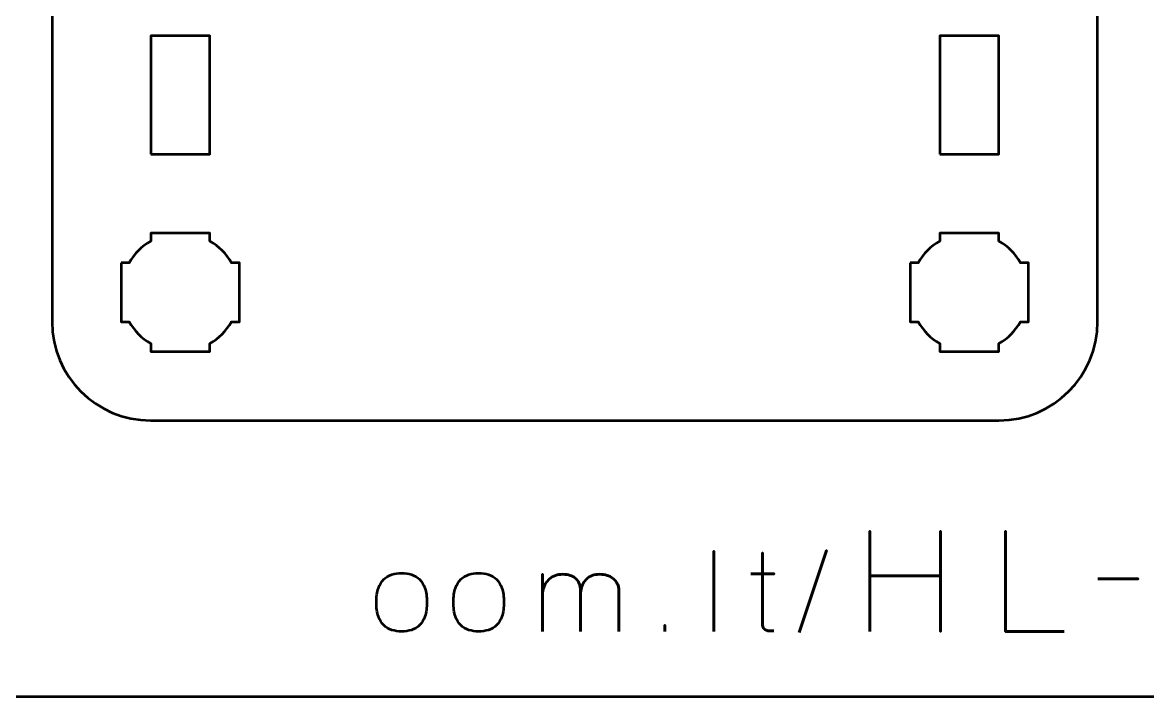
# Model space of a CAD drawing. Header units: centimetres. Extents: x -21 to 0, y -29.7 to 0.
# Drawn here: x -11.4 to -5.7, y -29.7 to -26.28 of the extents above; entities that cross this region are included whole.
import ezdxf

# ---------------------------------------------------------------- set-up
doc = ezdxf.new("R2010")
doc.units = ezdxf.units.CM
doc.header["$MEASUREMENT"] = 0
doc.layers.add('Layer 1', color=7, linetype='Continuous')

msp = doc.modelspace()

# ---------------------------------------------------------------- linework, layer by layer
at = {"layer": 'Layer 1', "lineweight": 53}
for points in [[(-10.75, -26.95), (-10.45, -26.95), (-10.45, -26.35), (-10.75, -26.35), (-10.75, -26.95)], [(-6.75, -26.95), (-6.45, -26.95), (-6.45, -26.35), (-6.75, -26.35), (-6.75, -26.95)]]:
    msp.add_lwpolyline(points, close=True, dxfattribs=at)
at = {"layer": 'Layer 1', "color": 1, "lineweight": 53}
msp.add_open_spline([(-21.00003, -29.19995), (-21.00003, -29.19995), (-21.00003, -2.89992), (-21.00003, -2.89992), (-21.00003, -2.89992), (-21.00003, -2.81709), (-20.93286, -2.74992), (-20.85003, -2.74992), (-20.85003, -2.74992), (-20.7672, -2.74992), (-20.70003, -2.68275), (-20.70003, -2.59992), (-20.70003, -2.59992), (-20.70003, -2.51709), (-20.7672, -2.44992), (-20.85003, -2.44992), (-20.85003, -2.44992), (-20.93286, -2.44992), (-21.00003, -2.38275), (-21.00003, -2.29992), (-21.00003, -2.29992), (-21.00003, -2.21709), (-20.93286, -2.14992), (-20.85003, -2.14992), (-20.85003, -2.14992), (-20.7672, -2.14992), (-20.70003, -2.08275), (-20.70003, -1.99992), (-20.70003, -1.99992), (-20.70003, -1.91709), (-20.7672, -1.84992), (-20.85003, -1.84992), (-20.85003, -1.84992), (-20.93286, -1.84992), (-21.00003, -1.78275), (-21.00003, -1.69992), (-21.00003, -1.69992), (-21.00003, -1.61709), (-20.93286, -1.54992), (-20.85003, -1.54992), (-20.85003, -1.54992), (-20.7672, -1.54992), (-20.70003, -1.48275), (-20.70003, -1.39992), (-20.70003, -1.39992), (-20.70003, -1.31709), (-20.7672, -1.24992), (-20.85003, -1.24992), (-20.85003, -1.24992), (-20.93286, -1.24992), (-21.00003, -1.18275), (-21.00003, -1.09992), (-21.00003, -1.09992), (-21.00003, -1.09992), (-21.00003, -0.49992), (-21.00003, -0.49992), (-21.00003, -0.49992), (-21.00003, -0.22295), (-20.77694, 0.00004), (-20.49994, 0.00004), (-20.49994, 0.00004), (-20.49994, 0.00004), (-0.50008, 0.00004), (-0.50008, 0.00004), (-0.50008, 0.00004), (-0.22294, 0.00004), (0.00002, -0.22295), (0.00002, -0.49992), (0.00002, -0.49992), (0.00002, -0.49992), (0.00002, -29.19995), (0.00002, -29.19995), (0.00002, -29.19995), (0.00002, -29.47695), (-0.22294, -29.70004), (-0.50008, -29.70004), (-0.50008, -29.70004), (-0.50008, -29.70004), (-20.49994, -29.70004), (-20.49994, -29.70004), (-20.49994, -29.70004), (-20.77694, -29.70004), (-21.00003, -29.47695), (-21.00003, -29.19995)], degree=3, knots=[0, 0, 0, 0, 0.047619, 0.047619, 0.047619, 0.047619, 0.0952381, 0.0952381, 0.0952381, 0.0952381, 0.1428571, 0.1428571, 0.1428571, 0.1428571, 0.1904762, 0.1904762, 0.1904762, 0.1904762, 0.2380952, 0.2380952, 0.2380952, 0.2380952, 0.2857143, 0.2857143, 0.2857143, 0.2857143, 0.3333333, 0.3333333, 0.3333333, 0.3333333, 0.3809524, 0.3809524, 0.3809524, 0.3809524, 0.4285714, 0.4285714, 0.4285714, 0.4285714, 0.4761905, 0.4761905, 0.4761905, 0.4761905, 0.5238095, 0.5238095, 0.5238095, 0.5238095, 0.5714286, 0.5714286, 0.5714286, 0.5714286, 0.6190476, 0.6190476, 0.6190476, 0.6190476, 0.6666667, 0.6666667, 0.6666667, 0.6666667, 0.7142857, 0.7142857, 0.7142857, 0.7142857, 0.7619048, 0.7619048, 0.7619048, 0.7619048, 0.8095238, 0.8095238, 0.8095238, 0.8095238, 0.8571429, 0.8571429, 0.8571429, 0.8571429, 0.9047619, 0.9047619, 0.9047619, 0.9047619, 0.952381, 0.952381, 0.952381, 0.952381, 1, 1, 1, 1], dxfattribs=at)
at = {"layer": 'Layer 1', "color": 3, "lineweight": 53}
msp.add_open_spline([(-11.25, -27.8), (-11.25, -27.8), (-11.25, -23.5), (-11.25, -23.5), (-11.25, -23.5), (-11.25, -23.22391), (-11.02609, -23), (-10.75, -23), (-10.75, -23), (-10.75, -23), (-6.45, -23), (-6.45, -23), (-6.45, -23), (-6.17391, -23), (-5.95, -23.22391), (-5.95, -23.5), (-5.95, -23.5), (-5.95, -23.5), (-5.95, -27.8), (-5.95, -27.8), (-5.95, -27.8), (-5.95, -28.07609), (-6.17391, -28.3), (-6.45, -28.3), (-6.45, -28.3), (-6.45, -28.3), (-10.75, -28.3), (-10.75, -28.3), (-10.75, -28.3), (-11.02609, -28.3), (-11.25, -28.07609), (-11.25, -27.8)], degree=3, knots=[0, 0, 0, 0, 0.125, 0.125, 0.125, 0.125, 0.25, 0.25, 0.25, 0.25, 0.375, 0.375, 0.375, 0.375, 0.5, 0.5, 0.5, 0.5, 0.625, 0.625, 0.625, 0.625, 0.75, 0.75, 0.75, 0.75, 0.875, 0.875, 0.875, 0.875, 1, 1, 1, 1], dxfattribs=at)
at = {"layer": 'Layer 1', "lineweight": 53}
for points in [[(-10.9, -27.5), (-10.9, -27.5), (-10.85985, -27.5), (-10.85985, -27.5), (-10.85985, -27.5), (-10.8335, -27.45447), (-10.79553, -27.4165), (-10.75, -27.39015), (-10.75, -27.39015), (-10.75, -27.39015), (-10.75, -27.35), (-10.75, -27.35), (-10.75, -27.35), (-10.75, -27.35), (-10.6, -27.35), (-10.6, -27.35), (-10.6, -27.35), (-10.6, -27.35), (-10.45, -27.35), (-10.45, -27.35), (-10.45, -27.35), (-10.45, -27.35), (-10.45, -27.39015), (-10.45, -27.39015), (-10.45, -27.39015), (-10.40447, -27.4165), (-10.3665, -27.45447), (-10.34015, -27.5), (-10.34015, -27.5), (-10.34015, -27.5), (-10.3, -27.5), (-10.3, -27.5), (-10.3, -27.5), (-10.3, -27.5), (-10.3, -27.65), (-10.3, -27.65), (-10.3, -27.65), (-10.3, -27.65), (-10.3, -27.8), (-10.3, -27.8), (-10.3, -27.8), (-10.3, -27.8), (-10.34015, -27.8), (-10.34015, -27.8), (-10.34015, -27.8), (-10.3665, -27.84553), (-10.40447, -27.8835), (-10.45, -27.90985), (-10.45, -27.90985), (-10.45, -27.90985), (-10.45, -27.95), (-10.45, -27.95), (-10.45, -27.95), (-10.45, -27.95), (-10.6, -27.95), (-10.6, -27.95), (-10.6, -27.95), (-10.6, -27.95), (-10.75, -27.95), (-10.75, -27.95), (-10.75, -27.95), (-10.75, -27.95), (-10.75, -27.90985), (-10.75, -27.90985), (-10.75, -27.90985), (-10.79553, -27.8835), (-10.8335, -27.84553), (-10.85985, -27.8), (-10.85985, -27.8), (-10.85985, -27.8), (-10.9, -27.8), (-10.9, -27.8), (-10.9, -27.8), (-10.9, -27.8), (-10.9, -27.65), (-10.9, -27.65), (-10.9, -27.65), (-10.9, -27.65), (-10.9, -27.5), (-10.9, -27.5)], [(-6.9, -27.5), (-6.9, -27.5), (-6.85985, -27.5), (-6.85985, -27.5), (-6.85985, -27.5), (-6.8335, -27.45447), (-6.79553, -27.4165), (-6.75, -27.39015), (-6.75, -27.39015), (-6.75, -27.39015), (-6.75, -27.35), (-6.75, -27.35), (-6.75, -27.35), (-6.75, -27.35), (-6.6, -27.35), (-6.6, -27.35), (-6.6, -27.35), (-6.6, -27.35), (-6.45, -27.35), (-6.45, -27.35), (-6.45, -27.35), (-6.45, -27.35), (-6.45, -27.39015), (-6.45, -27.39015), (-6.45, -27.39015), (-6.40447, -27.4165), (-6.3665, -27.45447), (-6.34015, -27.5), (-6.34015, -27.5), (-6.34015, -27.5), (-6.3, -27.5), (-6.3, -27.5), (-6.3, -27.5), (-6.3, -27.5), (-6.3, -27.65), (-6.3, -27.65), (-6.3, -27.65), (-6.3, -27.65), (-6.3, -27.8), (-6.3, -27.8), (-6.3, -27.8), (-6.3, -27.8), (-6.34015, -27.8), (-6.34015, -27.8), (-6.34015, -27.8), (-6.3665, -27.84553), (-6.40447, -27.8835), (-6.45, -27.90985), (-6.45, -27.90985), (-6.45, -27.90985), (-6.45, -27.95), (-6.45, -27.95), (-6.45, -27.95), (-6.45, -27.95), (-6.6, -27.95), (-6.6, -27.95), (-6.6, -27.95), (-6.6, -27.95), (-6.75, -27.95), (-6.75, -27.95), (-6.75, -27.95), (-6.75, -27.95), (-6.75, -27.90985), (-6.75, -27.90985), (-6.75, -27.90985), (-6.79553, -27.8835), (-6.8335, -27.84553), (-6.85985, -27.8), (-6.85985, -27.8), (-6.85985, -27.8), (-6.9, -27.8), (-6.9, -27.8), (-6.9, -27.8), (-6.9, -27.8), (-6.9, -27.65), (-6.9, -27.65), (-6.9, -27.65), (-6.9, -27.65), (-6.9, -27.5), (-6.9, -27.5)]]:
    msp.add_open_spline(points, degree=3, knots=[0, 0, 0, 0, 0.05, 0.05, 0.05, 0.05, 0.1, 0.1, 0.1, 0.1, 0.15, 0.15, 0.15, 0.15, 0.2, 0.2, 0.2, 0.2, 0.25, 0.25, 0.25, 0.25, 0.3, 0.3, 0.3, 0.3, 0.35, 0.35, 0.35, 0.35, 0.4, 0.4, 0.4, 0.4, 0.45, 0.45, 0.45, 0.45, 0.5, 0.5, 0.5, 0.5, 0.55, 0.55, 0.55, 0.55, 0.6, 0.6, 0.6, 0.6, 0.65, 0.65, 0.65, 0.65, 0.7, 0.7, 0.7, 0.7, 0.75, 0.75, 0.75, 0.75, 0.8, 0.8, 0.8, 0.8, 0.85, 0.85, 0.85, 0.85, 0.9, 0.9, 0.9, 0.9, 0.95, 0.95, 0.95, 0.95, 1, 1, 1, 1], dxfattribs=at)
at = {"layer": 'Layer 1', "color": 5, "lineweight": 53}
for points, knots in [([(-7.10454, -29.36992), (-7.10454, -29.36992), (-7.10454, -29.0884), (-7.10454, -29.0884), (-7.10454, -29.0884), (-7.10454, -29.0884), (-6.74541, -29.0884), (-6.74541, -29.0884), (-6.74541, -29.0884), (-6.74541, -29.0884), (-6.74541, -29.36992), (-6.74541, -29.36992), (-6.74541, -29.36992), (-6.74541, -29.36992), (-6.74541, -28.86192), (-6.74541, -28.86192), (-6.74541, -28.86192), (-6.74541, -28.86192), (-6.74541, -29.0884), (-6.74541, -29.0884), (-6.74541, -29.0884), (-6.74541, -29.0884), (-7.10454, -29.0884), (-7.10454, -29.0884), (-7.10454, -29.0884), (-7.10454, -29.0884), (-7.10454, -28.86192), (-7.10454, -28.86192), (-7.10454, -28.86192), (-7.10454, -28.86192), (-7.10454, -29.36992), (-7.10454, -29.36992)], [0, 0, 0, 0, 0.125, 0.125, 0.125, 0.125, 0.25, 0.25, 0.25, 0.25, 0.375, 0.375, 0.375, 0.375, 0.5, 0.5, 0.5, 0.5, 0.625, 0.625, 0.625, 0.625, 0.75, 0.75, 0.75, 0.75, 0.875, 0.875, 0.875, 0.875, 1, 1, 1, 1]), ([(-6.11887, -29.36992), (-6.11887, -29.36992), (-6.41591, -29.36992), (-6.41591, -29.36992), (-6.41591, -29.36992), (-6.41591, -29.36992), (-6.41591, -28.86121), (-6.41591, -28.86121), (-6.41591, -28.86121), (-6.41591, -28.86121), (-6.41591, -29.36992), (-6.41591, -29.36992), (-6.41591, -29.36992), (-6.41591, -29.36992), (-6.11887, -29.36992), (-6.11887, -29.36992)], [0, 0, 0, 0, 0.25, 0.25, 0.25, 0.25, 0.5, 0.5, 0.5, 0.5, 0.75, 0.75, 0.75, 0.75, 1, 1, 1, 1]), ([(-7.89533, -29.36992), (-7.89533, -29.36992), (-7.89533, -28.96296), (-7.89533, -28.96296), (-7.89533, -28.96296), (-7.89533, -28.96296), (-7.89533, -29.36992), (-7.89533, -29.36992)], [0, 0, 0, 0, 0.5, 0.5, 0.5, 0.5, 1, 1, 1, 1]), ([(-7.59053, -29.3671), (-7.59749, -29.36766), (-7.60445, -29.36785), (-7.61123, -29.36766), (-7.61123, -29.36766), (-7.618, -29.36747), (-7.62412, -29.36644), (-7.62967, -29.36437), (-7.62967, -29.36437), (-7.63522, -29.36239), (-7.63964, -29.35882), (-7.64302, -29.35374), (-7.64302, -29.35374), (-7.64632, -29.34866), (-7.64801, -29.34142), (-7.6481, -29.3321), (-7.6481, -29.3321), (-7.6481, -29.32768), (-7.6481, -29.32016), (-7.6481, -29.30962), (-7.6481, -29.30962), (-7.6481, -29.29899), (-7.6481, -29.28619), (-7.6481, -29.27105), (-7.6481, -29.27105), (-7.6481, -29.2559), (-7.6481, -29.23935), (-7.6481, -29.22138), (-7.6481, -29.22138), (-7.6481, -29.20341), (-7.6481, -29.18488), (-7.6481, -29.16569), (-7.6481, -29.16569), (-7.6481, -29.1465), (-7.6481, -29.12759), (-7.6481, -29.10887), (-7.6481, -29.10887), (-7.6481, -29.09015), (-7.6481, -29.07255), (-7.6481, -29.056), (-7.6481, -29.056), (-7.6481, -29.03944), (-7.6481, -29.02476), (-7.6481, -29.01207), (-7.6481, -29.01207), (-7.6481, -28.99927), (-7.6481, -28.9893), (-7.6481, -28.98196), (-7.6481, -28.98196), (-7.6481, -28.97472), (-7.6481, -28.97095), (-7.6481, -28.97086), (-7.6481, -28.97086), (-7.6481, -28.97095), (-7.6481, -28.97472), (-7.6481, -28.98196), (-7.6481, -28.98196), (-7.6481, -28.9893), (-7.6481, -28.99927), (-7.6481, -29.01207), (-7.6481, -29.01207), (-7.6481, -29.02476), (-7.6481, -29.03944), (-7.6481, -29.056), (-7.6481, -29.056), (-7.6481, -29.07255), (-7.6481, -29.09015), (-7.6481, -29.10887), (-7.6481, -29.10887), (-7.6481, -29.12759), (-7.6481, -29.1465), (-7.6481, -29.16569), (-7.6481, -29.16569), (-7.6481, -29.18488), (-7.6481, -29.20341), (-7.6481, -29.22138), (-7.6481, -29.22138), (-7.6481, -29.23935), (-7.6481, -29.2559), (-7.6481, -29.27105), (-7.6481, -29.27105), (-7.6481, -29.28619), (-7.6481, -29.29899), (-7.6481, -29.30962), (-7.6481, -29.30962), (-7.6481, -29.32016), (-7.6481, -29.32768), (-7.6481, -29.3321), (-7.6481, -29.3321), (-7.64801, -29.34142), (-7.64632, -29.34866), (-7.64302, -29.35374), (-7.64302, -29.35374), (-7.63964, -29.35882), (-7.63522, -29.36239), (-7.62967, -29.36437), (-7.62967, -29.36437), (-7.62412, -29.36644), (-7.618, -29.36747), (-7.61123, -29.36766), (-7.61123, -29.36766), (-7.60445, -29.36785), (-7.59749, -29.36766), (-7.59053, -29.3671)], [0, 0, 0, 0, 0.0384615, 0.0384615, 0.0384615, 0.0384615, 0.0769231, 0.0769231, 0.0769231, 0.0769231, 0.1153846, 0.1153846, 0.1153846, 0.1153846, 0.1538462, 0.1538462, 0.1538462, 0.1538462, 0.1923077, 0.1923077, 0.1923077, 0.1923077, 0.2307692, 0.2307692, 0.2307692, 0.2307692, 0.2692308, 0.2692308, 0.2692308, 0.2692308, 0.3076923, 0.3076923, 0.3076923, 0.3076923, 0.3461538, 0.3461538, 0.3461538, 0.3461538, 0.3846154, 0.3846154, 0.3846154, 0.3846154, 0.4230769, 0.4230769, 0.4230769, 0.4230769, 0.4615385, 0.4615385, 0.4615385, 0.4615385, 0.5, 0.5, 0.5, 0.5, 0.5384615, 0.5384615, 0.5384615, 0.5384615, 0.5769231, 0.5769231, 0.5769231, 0.5769231, 0.6153846, 0.6153846, 0.6153846, 0.6153846, 0.6538462, 0.6538462, 0.6538462, 0.6538462, 0.6923077, 0.6923077, 0.6923077, 0.6923077, 0.7307692, 0.7307692, 0.7307692, 0.7307692, 0.7692308, 0.7692308, 0.7692308, 0.7692308, 0.8076923, 0.8076923, 0.8076923, 0.8076923, 0.8461538, 0.8461538, 0.8461538, 0.8461538, 0.8846154, 0.8846154, 0.8846154, 0.8846154, 0.9230769, 0.9230769, 0.9230769, 0.9230769, 0.9615385, 0.9615385, 0.9615385, 0.9615385, 1, 1, 1, 1]), ([(-7.4624, -29.37556), (-7.4624, -29.37556), (-7.32411, -28.95901), (-7.32411, -28.95901), (-7.32411, -28.95901), (-7.32411, -28.95901), (-7.4624, -29.37556), (-7.4624, -29.37556)], [0, 0, 0, 0, 0.5, 0.5, 0.5, 0.5, 1, 1, 1, 1]), ([(-9.47802, -29.36992), (-9.46024, -29.37001), (-9.44369, -29.36776), (-9.42826, -29.36296), (-9.42826, -29.36296), (-9.41283, -29.35816), (-9.39919, -29.35016), (-9.38752, -29.33897), (-9.38752, -29.33897), (-9.37576, -29.32778), (-9.36664, -29.31263), (-9.35996, -29.29344), (-9.35996, -29.29344), (-9.35338, -29.27434), (-9.34999, -29.25054), (-9.34989, -29.22204), (-9.34989, -29.22204), (-9.34999, -29.19363), (-9.35338, -29.16992), (-9.35996, -29.15092), (-9.35996, -29.15092), (-9.36664, -29.13191), (-9.37576, -29.11677), (-9.38752, -29.10557), (-9.38752, -29.10557), (-9.39919, -29.09447), (-9.41283, -29.08648), (-9.42826, -29.08168), (-9.42826, -29.08168), (-9.44369, -29.07688), (-9.46024, -29.07462), (-9.47802, -29.07472), (-9.47802, -29.07472), (-9.49561, -29.07462), (-9.51217, -29.07688), (-9.5276, -29.08168), (-9.5276, -29.08168), (-9.54303, -29.08648), (-9.55657, -29.09447), (-9.56833, -29.10557), (-9.56833, -29.10557), (-9.58009, -29.11677), (-9.58931, -29.13191), (-9.59599, -29.15092), (-9.59599, -29.15092), (-9.60267, -29.16992), (-9.60606, -29.19363), (-9.60615, -29.22204), (-9.60615, -29.22204), (-9.60606, -29.25054), (-9.60267, -29.27434), (-9.59599, -29.29344), (-9.59599, -29.29344), (-9.58931, -29.31263), (-9.58009, -29.32778), (-9.56833, -29.33897), (-9.56833, -29.33897), (-9.55657, -29.35016), (-9.54303, -29.35816), (-9.5276, -29.36296), (-9.5276, -29.36296), (-9.51217, -29.36776), (-9.49561, -29.37001), (-9.47802, -29.36992)], [0, 0, 0, 0, 0.0625, 0.0625, 0.0625, 0.0625, 0.125, 0.125, 0.125, 0.125, 0.1875, 0.1875, 0.1875, 0.1875, 0.25, 0.25, 0.25, 0.25, 0.3125, 0.3125, 0.3125, 0.3125, 0.375, 0.375, 0.375, 0.375, 0.4375, 0.4375, 0.4375, 0.4375, 0.5, 0.5, 0.5, 0.5, 0.5625, 0.5625, 0.5625, 0.5625, 0.625, 0.625, 0.625, 0.625, 0.6875, 0.6875, 0.6875, 0.6875, 0.75, 0.75, 0.75, 0.75, 0.8125, 0.8125, 0.8125, 0.8125, 0.875, 0.875, 0.875, 0.875, 0.9375, 0.9375, 0.9375, 0.9375, 1, 1, 1, 1]), ([(-9.47802, -29.36992), (-9.46024, -29.37001), (-9.44369, -29.36776), (-9.42826, -29.36296), (-9.42826, -29.36296), (-9.41283, -29.35816), (-9.39919, -29.35016), (-9.38752, -29.33897), (-9.38752, -29.33897), (-9.37576, -29.32778), (-9.36664, -29.31263), (-9.35996, -29.29344), (-9.35996, -29.29344), (-9.35338, -29.27434), (-9.34999, -29.25054), (-9.34989, -29.22204), (-9.34989, -29.22204), (-9.34999, -29.19363), (-9.35338, -29.16992), (-9.35996, -29.15092), (-9.35996, -29.15092), (-9.36664, -29.13191), (-9.37576, -29.11677), (-9.38752, -29.10557), (-9.38752, -29.10557), (-9.39919, -29.09447), (-9.41283, -29.08648), (-9.42826, -29.08168), (-9.42826, -29.08168), (-9.44369, -29.07688), (-9.46024, -29.07462), (-9.47802, -29.07472), (-9.47802, -29.07472), (-9.49561, -29.07462), (-9.51217, -29.07688), (-9.5276, -29.08168), (-9.5276, -29.08168), (-9.54303, -29.08648), (-9.55657, -29.09447), (-9.56833, -29.10557), (-9.56833, -29.10557), (-9.58009, -29.11677), (-9.58931, -29.13191), (-9.59599, -29.15092), (-9.59599, -29.15092), (-9.60267, -29.16992), (-9.60606, -29.19363), (-9.60615, -29.22204), (-9.60615, -29.22204), (-9.60606, -29.25054), (-9.60267, -29.27434), (-9.59599, -29.29344), (-9.59599, -29.29344), (-9.58931, -29.31263), (-9.58009, -29.32778), (-9.56833, -29.33897), (-9.56833, -29.33897), (-9.55657, -29.35016), (-9.54303, -29.35816), (-9.5276, -29.36296), (-9.5276, -29.36296), (-9.51217, -29.36776), (-9.49561, -29.37001), (-9.47802, -29.36992)], [0, 0, 0, 0, 0.0625, 0.0625, 0.0625, 0.0625, 0.125, 0.125, 0.125, 0.125, 0.1875, 0.1875, 0.1875, 0.1875, 0.25, 0.25, 0.25, 0.25, 0.3125, 0.3125, 0.3125, 0.3125, 0.375, 0.375, 0.375, 0.375, 0.4375, 0.4375, 0.4375, 0.4375, 0.5, 0.5, 0.5, 0.5, 0.5625, 0.5625, 0.5625, 0.5625, 0.625, 0.625, 0.625, 0.625, 0.6875, 0.6875, 0.6875, 0.6875, 0.75, 0.75, 0.75, 0.75, 0.8125, 0.8125, 0.8125, 0.8125, 0.875, 0.875, 0.875, 0.875, 0.9375, 0.9375, 0.9375, 0.9375, 1, 1, 1, 1]), ([(-9.08743, -29.36992), (-9.06965, -29.37001), (-9.0531, -29.36776), (-9.03767, -29.36296), (-9.03767, -29.36296), (-9.02224, -29.35816), (-9.0086, -29.35016), (-8.99693, -29.33897), (-8.99693, -29.33897), (-8.98517, -29.32778), (-8.97605, -29.31263), (-8.96937, -29.29344), (-8.96937, -29.29344), (-8.96279, -29.27434), (-8.9594, -29.25054), (-8.9593, -29.22204), (-8.9593, -29.22204), (-8.9594, -29.19363), (-8.96279, -29.16992), (-8.96937, -29.15092), (-8.96937, -29.15092), (-8.97605, -29.13191), (-8.98517, -29.11677), (-8.99693, -29.10557), (-8.99693, -29.10557), (-9.0086, -29.09447), (-9.02224, -29.08648), (-9.03767, -29.08168), (-9.03767, -29.08168), (-9.0531, -29.07688), (-9.06965, -29.07462), (-9.08743, -29.07472), (-9.08743, -29.07472), (-9.10502, -29.07462), (-9.12158, -29.07688), (-9.13701, -29.08168), (-9.13701, -29.08168), (-9.15244, -29.08648), (-9.16598, -29.09447), (-9.17774, -29.10557), (-9.17774, -29.10557), (-9.1895, -29.11677), (-9.19872, -29.13191), (-9.2054, -29.15092), (-9.2054, -29.15092), (-9.21208, -29.16992), (-9.21547, -29.19363), (-9.21556, -29.22204), (-9.21556, -29.22204), (-9.21547, -29.25054), (-9.21208, -29.27434), (-9.2054, -29.29344), (-9.2054, -29.29344), (-9.19872, -29.31263), (-9.1895, -29.32778), (-9.17774, -29.33897), (-9.17774, -29.33897), (-9.16598, -29.35016), (-9.15244, -29.35816), (-9.13701, -29.36296), (-9.13701, -29.36296), (-9.12158, -29.36776), (-9.10502, -29.37001), (-9.08743, -29.36992)], [0, 0, 0, 0, 0.0625, 0.0625, 0.0625, 0.0625, 0.125, 0.125, 0.125, 0.125, 0.1875, 0.1875, 0.1875, 0.1875, 0.25, 0.25, 0.25, 0.25, 0.3125, 0.3125, 0.3125, 0.3125, 0.375, 0.375, 0.375, 0.375, 0.4375, 0.4375, 0.4375, 0.4375, 0.5, 0.5, 0.5, 0.5, 0.5625, 0.5625, 0.5625, 0.5625, 0.625, 0.625, 0.625, 0.625, 0.6875, 0.6875, 0.6875, 0.6875, 0.75, 0.75, 0.75, 0.75, 0.8125, 0.8125, 0.8125, 0.8125, 0.875, 0.875, 0.875, 0.875, 0.9375, 0.9375, 0.9375, 0.9375, 1, 1, 1, 1]), ([(-9.08743, -29.36992), (-9.06965, -29.37001), (-9.0531, -29.36776), (-9.03767, -29.36296), (-9.03767, -29.36296), (-9.02224, -29.35816), (-9.0086, -29.35016), (-8.99693, -29.33897), (-8.99693, -29.33897), (-8.98517, -29.32778), (-8.97605, -29.31263), (-8.96937, -29.29344), (-8.96937, -29.29344), (-8.96279, -29.27434), (-8.9594, -29.25054), (-8.9593, -29.22204), (-8.9593, -29.22204), (-8.9594, -29.19363), (-8.96279, -29.16992), (-8.96937, -29.15092), (-8.96937, -29.15092), (-8.97605, -29.13191), (-8.98517, -29.11677), (-8.99693, -29.10557), (-8.99693, -29.10557), (-9.0086, -29.09447), (-9.02224, -29.08648), (-9.03767, -29.08168), (-9.03767, -29.08168), (-9.0531, -29.07688), (-9.06965, -29.07462), (-9.08743, -29.07472), (-9.08743, -29.07472), (-9.10502, -29.07462), (-9.12158, -29.07688), (-9.13701, -29.08168), (-9.13701, -29.08168), (-9.15244, -29.08648), (-9.16598, -29.09447), (-9.17774, -29.10557), (-9.17774, -29.10557), (-9.1895, -29.11677), (-9.19872, -29.13191), (-9.2054, -29.15092), (-9.2054, -29.15092), (-9.21208, -29.16992), (-9.21547, -29.19363), (-9.21556, -29.22204), (-9.21556, -29.22204), (-9.21547, -29.25054), (-9.21208, -29.27434), (-9.2054, -29.29344), (-9.2054, -29.29344), (-9.19872, -29.31263), (-9.1895, -29.32778), (-9.17774, -29.33897), (-9.17774, -29.33897), (-9.16598, -29.35016), (-9.15244, -29.35816), (-9.13701, -29.36296), (-9.13701, -29.36296), (-9.12158, -29.36776), (-9.10502, -29.37001), (-9.08743, -29.36992)], [0, 0, 0, 0, 0.0625, 0.0625, 0.0625, 0.0625, 0.125, 0.125, 0.125, 0.125, 0.1875, 0.1875, 0.1875, 0.1875, 0.25, 0.25, 0.25, 0.25, 0.3125, 0.3125, 0.3125, 0.3125, 0.375, 0.375, 0.375, 0.375, 0.4375, 0.4375, 0.4375, 0.4375, 0.5, 0.5, 0.5, 0.5, 0.5625, 0.5625, 0.5625, 0.5625, 0.625, 0.625, 0.625, 0.625, 0.6875, 0.6875, 0.6875, 0.6875, 0.75, 0.75, 0.75, 0.75, 0.8125, 0.8125, 0.8125, 0.8125, 0.875, 0.875, 0.875, 0.875, 0.9375, 0.9375, 0.9375, 0.9375, 1, 1, 1, 1]), ([(-8.57154, -29.36992), (-8.57154, -29.36983), (-8.57154, -29.3671), (-8.57154, -29.36174), (-8.57154, -29.36174), (-8.57154, -29.35647), (-8.57154, -29.34922), (-8.57154, -29.3401), (-8.57154, -29.3401), (-8.57154, -29.33088), (-8.57154, -29.32053), (-8.57154, -29.30887), (-8.57154, -29.30887), (-8.57154, -29.2973), (-8.57154, -29.28516), (-8.57154, -29.27237), (-8.57154, -29.27237), (-8.57154, -29.25967), (-8.57154, -29.24715), (-8.57154, -29.23474), (-8.57154, -29.23474), (-8.57154, -29.22232), (-8.57154, -29.21065), (-8.57154, -29.19993), (-8.57154, -29.19993), (-8.57154, -29.18911), (-8.57154, -29.17989), (-8.57154, -29.17208), (-8.57154, -29.17208), (-8.57154, -29.16437), (-8.57154, -29.15882), (-8.57154, -29.15543), (-8.57154, -29.15543), (-8.57144, -29.15016), (-8.57229, -29.14424), (-8.57389, -29.13775), (-8.57389, -29.13775), (-8.57549, -29.13116), (-8.57822, -29.12458), (-8.58207, -29.11799), (-8.58207, -29.11799), (-8.58593, -29.11131), (-8.59129, -29.1052), (-8.59797, -29.09955), (-8.59797, -29.09955), (-8.60474, -29.09391), (-8.61321, -29.08939), (-8.62337, -29.08591), (-8.62337, -29.08591), (-8.63363, -29.08243), (-8.64585, -29.08055), (-8.66015, -29.08036), (-8.66015, -29.08036), (-8.67445, -29.08036), (-8.68725, -29.08234), (-8.69844, -29.08629), (-8.69844, -29.08629), (-8.70973, -29.09033), (-8.71942, -29.09588), (-8.7277, -29.10294), (-8.7277, -29.10294), (-8.73588, -29.11), (-8.74275, -29.11809), (-8.74811, -29.1273), (-8.74811, -29.1273), (-8.75347, -29.13643), (-8.75743, -29.14612), (-8.76006, -29.15647), (-8.76006, -29.15647), (-8.76269, -29.16672), (-8.76401, -29.17716), (-8.76401, -29.18761), (-8.76401, -29.18761), (-8.76401, -29.17716), (-8.76269, -29.16672), (-8.76006, -29.15647), (-8.76006, -29.15647), (-8.75743, -29.14612), (-8.75347, -29.13643), (-8.74811, -29.1273), (-8.74811, -29.1273), (-8.74275, -29.11809), (-8.73588, -29.11), (-8.7277, -29.10294), (-8.7277, -29.10294), (-8.71942, -29.09588), (-8.70973, -29.09033), (-8.69844, -29.08629), (-8.69844, -29.08629), (-8.68725, -29.08234), (-8.67445, -29.08036), (-8.66015, -29.08036), (-8.66015, -29.08036), (-8.64585, -29.08055), (-8.63363, -29.08243), (-8.62337, -29.08591), (-8.62337, -29.08591), (-8.61321, -29.08939), (-8.60474, -29.09391), (-8.59797, -29.09955), (-8.59797, -29.09955), (-8.59129, -29.1052), (-8.58593, -29.11131), (-8.58207, -29.11799), (-8.58207, -29.11799), (-8.57822, -29.12458), (-8.57549, -29.13116), (-8.57389, -29.13775), (-8.57389, -29.13775), (-8.57229, -29.14424), (-8.57144, -29.15016), (-8.57154, -29.15543), (-8.57154, -29.15543), (-8.57154, -29.15882), (-8.57154, -29.16437), (-8.57154, -29.17208), (-8.57154, -29.17208), (-8.57154, -29.17989), (-8.57154, -29.18911), (-8.57154, -29.19993), (-8.57154, -29.19993), (-8.57154, -29.21065), (-8.57154, -29.22232), (-8.57154, -29.23474), (-8.57154, -29.23474), (-8.57154, -29.24715), (-8.57154, -29.25967), (-8.57154, -29.27237), (-8.57154, -29.27237), (-8.57154, -29.28516), (-8.57154, -29.2973), (-8.57154, -29.30887), (-8.57154, -29.30887), (-8.57154, -29.32053), (-8.57154, -29.33088), (-8.57154, -29.3401), (-8.57154, -29.3401), (-8.57154, -29.34922), (-8.57154, -29.35647), (-8.57154, -29.36174), (-8.57154, -29.36174), (-8.57154, -29.3671), (-8.57154, -29.36983), (-8.57154, -29.36992)], [0, 0, 0, 0, 0.0277778, 0.0277778, 0.0277778, 0.0277778, 0.0555556, 0.0555556, 0.0555556, 0.0555556, 0.0833333, 0.0833333, 0.0833333, 0.0833333, 0.1111111, 0.1111111, 0.1111111, 0.1111111, 0.1388889, 0.1388889, 0.1388889, 0.1388889, 0.1666667, 0.1666667, 0.1666667, 0.1666667, 0.1944444, 0.1944444, 0.1944444, 0.1944444, 0.2222222, 0.2222222, 0.2222222, 0.2222222, 0.25, 0.25, 0.25, 0.25, 0.2777778, 0.2777778, 0.2777778, 0.2777778, 0.3055556, 0.3055556, 0.3055556, 0.3055556, 0.3333333, 0.3333333, 0.3333333, 0.3333333, 0.3611111, 0.3611111, 0.3611111, 0.3611111, 0.3888889, 0.3888889, 0.3888889, 0.3888889, 0.4166667, 0.4166667, 0.4166667, 0.4166667, 0.4444444, 0.4444444, 0.4444444, 0.4444444, 0.4722222, 0.4722222, 0.4722222, 0.4722222, 0.5, 0.5, 0.5, 0.5, 0.5277778, 0.5277778, 0.5277778, 0.5277778, 0.5555556, 0.5555556, 0.5555556, 0.5555556, 0.5833333, 0.5833333, 0.5833333, 0.5833333, 0.6111111, 0.6111111, 0.6111111, 0.6111111, 0.6388889, 0.6388889, 0.6388889, 0.6388889, 0.6666667, 0.6666667, 0.6666667, 0.6666667, 0.6944444, 0.6944444, 0.6944444, 0.6944444, 0.7222222, 0.7222222, 0.7222222, 0.7222222, 0.75, 0.75, 0.75, 0.75, 0.7777778, 0.7777778, 0.7777778, 0.7777778, 0.8055556, 0.8055556, 0.8055556, 0.8055556, 0.8333333, 0.8333333, 0.8333333, 0.8333333, 0.8611111, 0.8611111, 0.8611111, 0.8611111, 0.8888889, 0.8888889, 0.8888889, 0.8888889, 0.9166667, 0.9166667, 0.9166667, 0.9166667, 0.9444444, 0.9444444, 0.9444444, 0.9444444, 0.9722222, 0.9722222, 0.9722222, 0.9722222, 1, 1, 1, 1]), ([(-8.76401, -29.36992), (-8.76401, -29.36992), (-8.76401, -29.08036), (-8.76401, -29.08036), (-8.76401, -29.08036), (-8.76401, -29.08036), (-8.76401, -29.36992), (-8.76401, -29.36992)], [0, 0, 0, 0, 0.5, 0.5, 0.5, 0.5, 1, 1, 1, 1]), ([(-8.37737, -29.36992), (-8.37737, -29.36983), (-8.37737, -29.3671), (-8.37737, -29.36174), (-8.37737, -29.36174), (-8.37737, -29.35647), (-8.37737, -29.34922), (-8.37737, -29.3401), (-8.37737, -29.3401), (-8.37737, -29.33088), (-8.37737, -29.32053), (-8.37737, -29.30887), (-8.37737, -29.30887), (-8.37737, -29.2973), (-8.37737, -29.28516), (-8.37737, -29.27237), (-8.37737, -29.27237), (-8.37737, -29.25967), (-8.37737, -29.24715), (-8.37737, -29.23474), (-8.37737, -29.23474), (-8.37737, -29.22232), (-8.37737, -29.21065), (-8.37737, -29.19993), (-8.37737, -29.19993), (-8.37737, -29.18911), (-8.37737, -29.17989), (-8.37737, -29.17208), (-8.37737, -29.17208), (-8.37737, -29.16437), (-8.37737, -29.15882), (-8.37737, -29.15543), (-8.37737, -29.15543), (-8.37737, -29.15016), (-8.3784, -29.14424), (-8.38057, -29.13775), (-8.38057, -29.13775), (-8.38264, -29.13116), (-8.38602, -29.12458), (-8.39073, -29.11799), (-8.39073, -29.11799), (-8.39534, -29.11131), (-8.40145, -29.1052), (-8.40898, -29.09955), (-8.40898, -29.09955), (-8.4165, -29.09391), (-8.42563, -29.08939), (-8.43635, -29.08591), (-8.43635, -29.08591), (-8.44708, -29.08243), (-8.45959, -29.08055), (-8.47389, -29.08036), (-8.47389, -29.08036), (-8.48819, -29.08036), (-8.50079, -29.08234), (-8.51161, -29.08629), (-8.51161, -29.08629), (-8.52234, -29.09033), (-8.53156, -29.09588), (-8.53927, -29.10294), (-8.53927, -29.10294), (-8.54689, -29.11), (-8.553, -29.11809), (-8.5578, -29.1273), (-8.5578, -29.1273), (-8.5626, -29.13643), (-8.56608, -29.14612), (-8.56824, -29.15647), (-8.56824, -29.15647), (-8.5705, -29.16672), (-8.57154, -29.17716), (-8.57154, -29.18761), (-8.57154, -29.18761), (-8.57154, -29.17716), (-8.5705, -29.16672), (-8.56824, -29.15647), (-8.56824, -29.15647), (-8.56608, -29.14612), (-8.5626, -29.13643), (-8.5578, -29.1273), (-8.5578, -29.1273), (-8.553, -29.11809), (-8.54689, -29.11), (-8.53927, -29.10294), (-8.53927, -29.10294), (-8.53156, -29.09588), (-8.52234, -29.09033), (-8.51161, -29.08629), (-8.51161, -29.08629), (-8.50079, -29.08234), (-8.48819, -29.08036), (-8.47389, -29.08036), (-8.47389, -29.08036), (-8.45959, -29.08055), (-8.44708, -29.08243), (-8.43635, -29.08591), (-8.43635, -29.08591), (-8.42563, -29.08939), (-8.4165, -29.09391), (-8.40898, -29.09955), (-8.40898, -29.09955), (-8.40145, -29.1052), (-8.39534, -29.11131), (-8.39073, -29.11799), (-8.39073, -29.11799), (-8.38602, -29.12458), (-8.38264, -29.13116), (-8.38057, -29.13775), (-8.38057, -29.13775), (-8.3784, -29.14424), (-8.37737, -29.15016), (-8.37737, -29.15543), (-8.37737, -29.15543), (-8.37737, -29.15882), (-8.37737, -29.16437), (-8.37737, -29.17208), (-8.37737, -29.17208), (-8.37737, -29.17989), (-8.37737, -29.18911), (-8.37737, -29.19993), (-8.37737, -29.19993), (-8.37737, -29.21065), (-8.37737, -29.22232), (-8.37737, -29.23474), (-8.37737, -29.23474), (-8.37737, -29.24715), (-8.37737, -29.25967), (-8.37737, -29.27237), (-8.37737, -29.27237), (-8.37737, -29.28516), (-8.37737, -29.2973), (-8.37737, -29.30887), (-8.37737, -29.30887), (-8.37737, -29.32053), (-8.37737, -29.33088), (-8.37737, -29.3401), (-8.37737, -29.3401), (-8.37737, -29.34922), (-8.37737, -29.35647), (-8.37737, -29.36174), (-8.37737, -29.36174), (-8.37737, -29.3671), (-8.37737, -29.36983), (-8.37737, -29.36992)], [0, 0, 0, 0, 0.0277778, 0.0277778, 0.0277778, 0.0277778, 0.0555556, 0.0555556, 0.0555556, 0.0555556, 0.0833333, 0.0833333, 0.0833333, 0.0833333, 0.1111111, 0.1111111, 0.1111111, 0.1111111, 0.1388889, 0.1388889, 0.1388889, 0.1388889, 0.1666667, 0.1666667, 0.1666667, 0.1666667, 0.1944444, 0.1944444, 0.1944444, 0.1944444, 0.2222222, 0.2222222, 0.2222222, 0.2222222, 0.25, 0.25, 0.25, 0.25, 0.2777778, 0.2777778, 0.2777778, 0.2777778, 0.3055556, 0.3055556, 0.3055556, 0.3055556, 0.3333333, 0.3333333, 0.3333333, 0.3333333, 0.3611111, 0.3611111, 0.3611111, 0.3611111, 0.3888889, 0.3888889, 0.3888889, 0.3888889, 0.4166667, 0.4166667, 0.4166667, 0.4166667, 0.4444444, 0.4444444, 0.4444444, 0.4444444, 0.4722222, 0.4722222, 0.4722222, 0.4722222, 0.5, 0.5, 0.5, 0.5, 0.5277778, 0.5277778, 0.5277778, 0.5277778, 0.5555556, 0.5555556, 0.5555556, 0.5555556, 0.5833333, 0.5833333, 0.5833333, 0.5833333, 0.6111111, 0.6111111, 0.6111111, 0.6111111, 0.6388889, 0.6388889, 0.6388889, 0.6388889, 0.6666667, 0.6666667, 0.6666667, 0.6666667, 0.6944444, 0.6944444, 0.6944444, 0.6944444, 0.7222222, 0.7222222, 0.7222222, 0.7222222, 0.75, 0.75, 0.75, 0.75, 0.7777778, 0.7777778, 0.7777778, 0.7777778, 0.8055556, 0.8055556, 0.8055556, 0.8055556, 0.8333333, 0.8333333, 0.8333333, 0.8333333, 0.8611111, 0.8611111, 0.8611111, 0.8611111, 0.8888889, 0.8888889, 0.8888889, 0.8888889, 0.9166667, 0.9166667, 0.9166667, 0.9166667, 0.9444444, 0.9444444, 0.9444444, 0.9444444, 0.9722222, 0.9722222, 0.9722222, 0.9722222, 1, 1, 1, 1]), ([(-7.70737, -29.07754), (-7.70737, -29.07754), (-7.5894, -29.07754), (-7.5894, -29.07754), (-7.5894, -29.07754), (-7.5894, -29.07754), (-7.70737, -29.07754), (-7.70737, -29.07754)], [0, 0, 0, 0, 0.5, 0.5, 0.5, 0.5, 1, 1, 1, 1]), ([(-5.94883, -29.10392), (-5.94883, -29.10392), (-5.74351, -29.10392), (-5.74351, -29.10392), (-5.74351, -29.10392), (-5.74351, -29.10392), (-5.94883, -29.10392), (-5.94883, -29.10392)], [0, 0, 0, 0, 0.5, 0.5, 0.5, 0.5, 1, 1, 1, 1]), ([(-8.14425, -29.36992), (-8.14425, -29.36992), (-8.14425, -29.33888), (-8.14425, -29.33888), (-8.14425, -29.33888), (-8.14425, -29.33888), (-8.14425, -29.36992), (-8.14425, -29.36992)], [0, 0, 0, 0, 0.5, 0.5, 0.5, 0.5, 1, 1, 1, 1])]:
    msp.add_open_spline(points, degree=3, knots=knots, dxfattribs=at)

doc.saveas('drawing.dxf')
